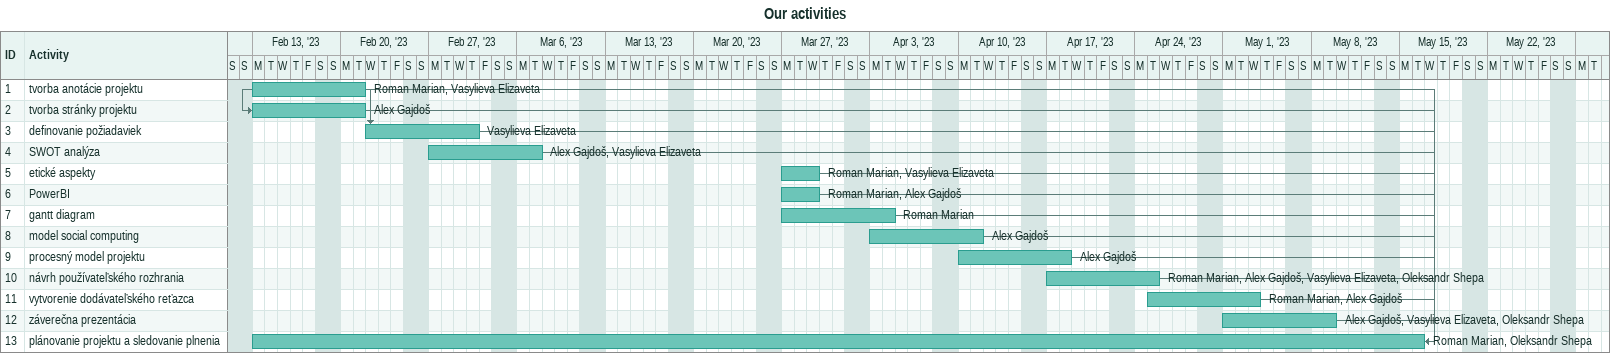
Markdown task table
Our activities

| ID | Task | Start | Finish | Predecessors | Resources |
|---|---|---|---|---|---|
| 1 | tvorba anotácie projektu | 2023-02-13 | 2023-02-21 |  | Roman Marian, Vasylieva Elizaveta |
| 2 | tvorba stránky projektu | 2023-02-13 | 2023-02-21 | 1SS | Alex Gajdoš |
| 3 | definovanie požiadaviek | 2023-02-22 | 2023-03-02 | 1, 2 | Vasylieva Elizaveta |
| 4 | SWOT analýza | 2023-02-27 | 2023-03-07 |  | Alex Gajdoš, Vasylieva Elizaveta |
| 5 | etické aspekty | 2023-03-27 | 2023-03-29 |  | Roman Marian, Vasylieva Elizaveta |
| 6 | PowerBI | 2023-03-27 | 2023-03-29 |  | Roman Marian, Alex Gajdoš |
| 7 | gantt diagram | 2023-03-27 | 2023-04-04 |  | Roman Marian |
| 8 | model social computing | 2023-04-03 | 2023-04-11 |  | Alex Gajdoš |
| 9 | procesný model projektu | 2023-04-10 | 2023-04-18 |  | Alex Gajdoš |
| 10 | návrh používateľského rozhrania | 2023-04-17 | 2023-04-25 |  | Roman Marian, Alex Gajdoš, Vasylieva Elizaveta, Oleksandr Shepa |
| 11 | vytvorenie dodávateľského reťazca | 2023-04-25 | 2023-05-03 |  | Roman Marian, Alex Gajdoš |
| 12 | záverečna prezentácia | 2023-05-01 | 2023-05-09 |  | Alex Gajdoš, Vasylieva Elizaveta, Oleksandr Shepa |
| 13 | plánovanie projektu a sledovanie plnenia | 2023-02-13 | 2023-05-16 | 1FF, 2FF, 3FF, 4FF, 5FF, 6FF, 7FF, 8FF, 9FF, 10FF, 11FF, 12FF | Roman Marian, Oleksandr Shepa |
